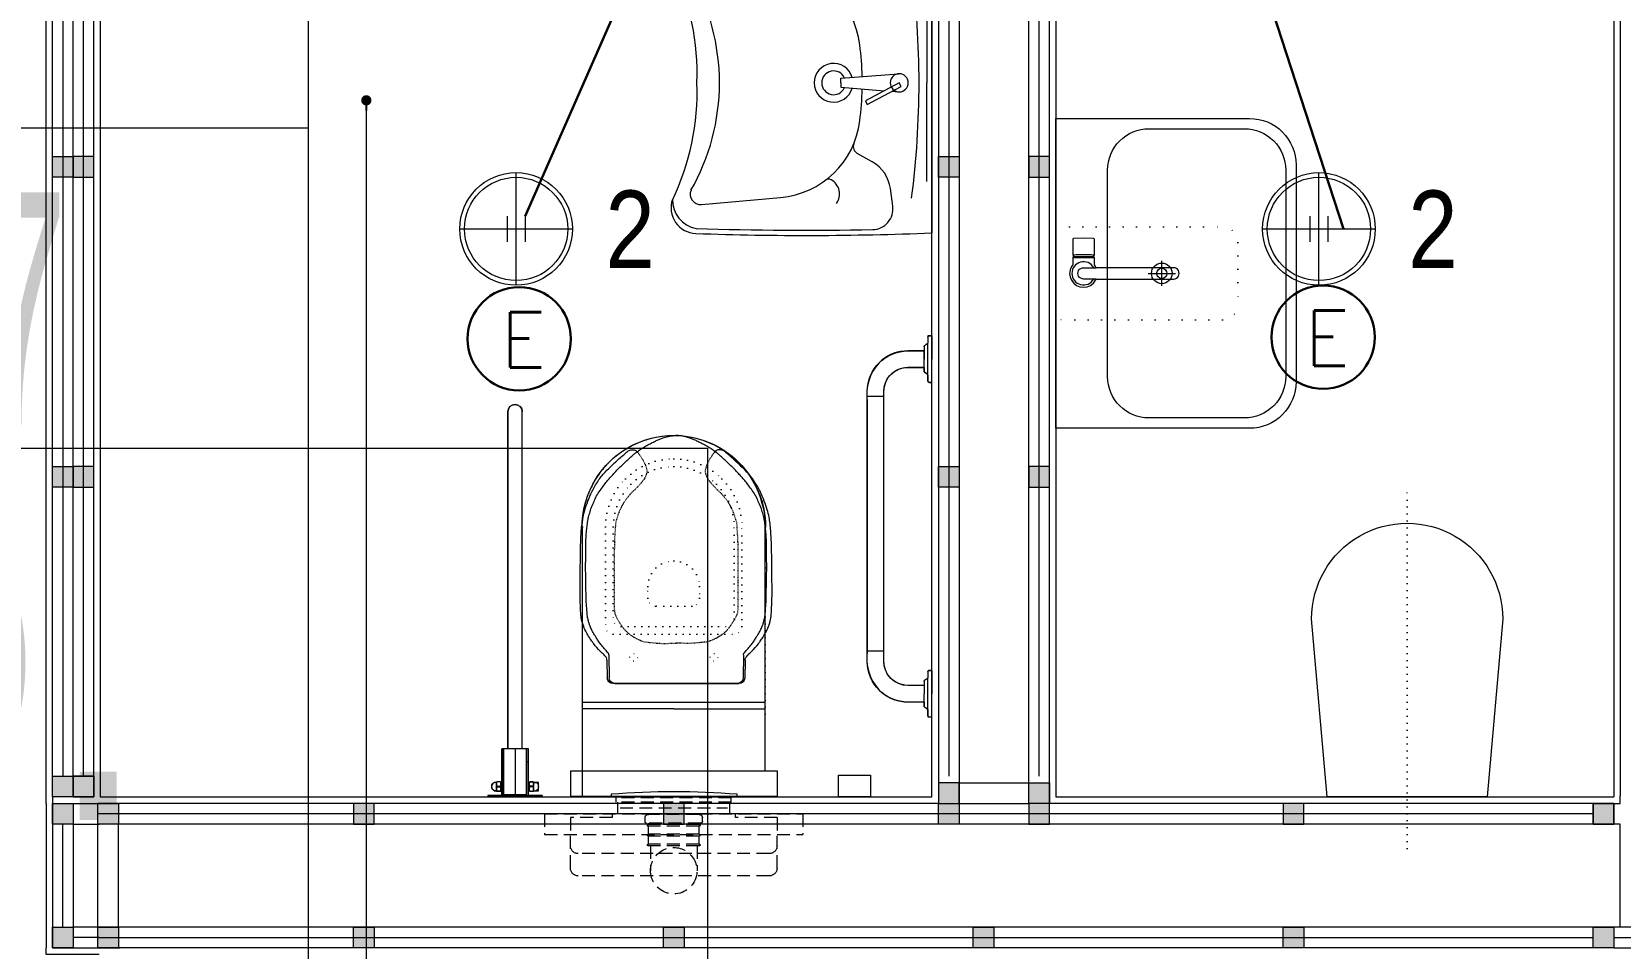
# Model space of a CAD drawing. Extents: x -9058 to 11890, y 0 to 7444.
# Drawn here: x 3402.3 to 3709.8, y 3361.1 to 3538.6 of the extents above; entities that cross this region are included whole.
import ezdxf
from ezdxf.enums import TextEntityAlignment as Align

# ---------------------------------------------------------------- set-up
doc = ezdxf.new("R2010")
doc.units = 0
doc.header["$LTSCALE"] = 10
doc.header["$MEASUREMENT"] = 0
doc.header["$PDMODE"] = 1
doc.linetypes.add('DASHED2', pattern=[0.375, 0.25, -0.125])
doc.linetypes.add('DOT2', pattern=[0.125, 0, -0.125])
doc.layers.get('0').update_dxf_attribs({"color": 9, "lineweight": 9})
for name, color, linetype, lineweight in [('05V', 9, 'Continuous', 9), ('06D', 9, 'Continuous', 9), ('10', 9, 'Continuous', 9), ('11', 9, 'Continuous', 9), ('20', 9, 'DOT2', 9), ('21_mahal200', 9, 'Continuous', 9), ('21_mahal200 @ 20', 9, 'Continuous', 9), ('31', 9, 'Continuous', 9), ('33', 9, 'BATTING', 9), ('40A', 9, 'Continuous', 9), ('E-ACİL AYDINLATMA KİTİ', 7, 'Continuous', 30), ('E-KABLO', 7, 'Continuous', 30)]:
    doc.layers.add(name, color=color, linetype=linetype, lineweight=lineweight)
doc.styles.add('Arial', font='arial.ttf', dxfattribs={"height": 2.5})
doc.styles.add('E-YAZI', font='txttw.shx')
doc.styles.add('MuuM_TEXT-STANDART', font='ARIALN.TTF')
doc.linetypes.add('BATTING', pattern='A,0.0001,-0.1,[134,ltypeshp.shx,S=0.1,R=0,X=-0.1,Y=0],-0.2,[134,ltypeshp.shx,S=0.1,R=180,X=0.1,Y=0],-0.1', length=0.4001)
doc.dimstyles.new('MuuM_Annotative', dxfattribs={"dimscale": 0.1, "dimtxt": 2, "dimasz": 1, "dimexe": 1, "dimexo": 1, "dimgap": 1, "dimtad": 1, "dimdec": 1, "dimrnd": 0.5, "dimdsep": 46, "dimtxsty": 'MuuM_TEXT-STANDART', "dimblk": 'ARCHTICK', "dimcen": 0, "dimdle": 0.15, "dimclrd": 256, "dimclre": 256, "dimclrt": 256, "dimadec": 0, "dimazin": 0, "dimtfac": 5, "dimtdec": 1, "dimtix": 1, "dimtmove": 2, "dimatfit": 3, "dimldrblk": 'DOT', "dimfxl": 3, "dimfxlon": 1, "dimtolj": 1, "dimlwd": -1, "dimlwe": -1, "dimarcsym": 0})

# ---------------------------------------------------------------- blocks, each defined once
blk = doc.blocks.new('p-klozet')
at = {"linetype": 'DOT2'}
blk.add_lwpolyline([(0, 10), (0, -60)], dxfattribs=at)
blk.add_lwpolyline([(-15.5, 0), (15.5, 0), (18.5, -34.47, -1.001588), (-18.5, -34.47)], format="xyb", close=True)
blk = doc.blocks.new('A$C6B6E2180')
for points in [[(-2.42, 0), (2.42, 0)], [(0, 2.66), (0, -2.66)]]:
    blk.add_lwpolyline(points)
for radius in [2, 1]:
    blk.add_circle((0, 0), radius)
blk = doc.blocks.new('p-batarya uno')
at = {"linetype": 'Continuous', "elevation": 5.3}
blk.add_lwpolyline([(1959.69, 13727.45), (1962.73, 13727.45), (1962.83, 13727.49), (1962.88, 13727.6), (1962.95, 13729.55), (1962.88, 13731.5), (1962.83, 13731.6), (1962.73, 13731.65), (1959.69, 13731.65), (1959.65, 13731.57), (1959.65, 13731.52), (1959.41, 13731.55), (1959.35, 13731.55), (1959.25, 13731.65), (1957.79, 13731.65), (1957.49, 13731.89), (1956.84, 13732.15), (1956.4, 13732.22), (1956.15, 13732.25), (1955.46, 13732.15), (1954.81, 13731.89), (1954.25, 13731.45), (1953.81, 13730.89), (1953.55, 13730.24), (1953.45, 13729.55), (1953.55, 13728.86), (1953.81, 13728.21), (1954.25, 13727.65), (1954.81, 13727.21), (1955.05, 13727.11), (1955.05, 13712.11), (1955.09, 13711.84), (1955.2, 13711.58), (1955.37, 13711.36), (1955.6, 13711.19), (1955.87, 13711.09), (1956.15, 13711.05), (1956.43, 13711.09), (1956.7, 13711.19), (1956.93, 13711.36), (1957.1, 13711.58), (1957.21, 13711.84), (1957.25, 13712.11), (1957.25, 13712.3), (1957.25, 13712.43), (1957.25, 13712.66), (1957.25, 13713.02), (1957.25, 13713.51), (1957.25, 13714.13), (1957.25, 13727.11), (1957.49, 13727.21), (1957.79, 13727.45), (1959.25, 13727.45), (1959.35, 13727.55), (1959.41, 13727.55), (1959.65, 13727.57), (1959.65, 13727.52), (1959.69, 13727.45)], close=True, dxfattribs=at)
at = {"linetype": 'Continuous'}
blk.add_lwpolyline([(1955.05, 13727.11), (1955.05, 13729.57), (1955.09, 13729.84), (1955.19, 13730.1), (1955.37, 13730.33), (1955.6, 13730.5), (1955.86, 13730.61), (1956.15, 13730.65), (1956.43, 13730.6), (1956.7, 13730.5), (1956.93, 13730.33), (1957.1, 13730.1), (1957.21, 13729.84), (1957.25, 13729.57), (1957.25, 13729.26), (1957.25, 13728.92), (1957.25, 13727.11)], dxfattribs=at)
for points, elevation in [([(1959.25, 13731.65), (1959.25, 13727.45)], 5.3), ([(1959.35, 13727.55), (1959.35, 13731.55)], 5.31), ([(1959.41, 13731.55), (1959.41, 13727.55)], 5.31), ([(1959.69, 13731.65), (1959.72, 13731.57), (1959.74, 13731.45), (1959.75, 13731.36), (1959.76, 13731.25), (1959.78, 13731.01), (1959.81, 13730.55), (1959.82, 13730.06), (1959.83, 13729.55), (1959.82, 13729.06), (1959.81, 13728.54), (1959.79, 13728.16), (1959.78, 13728.09), (1959.76, 13727.84), (1959.75, 13727.74), (1959.74, 13727.65), (1959.73, 13727.58), (1959.72, 13727.52), (1959.69, 13727.45)], 5.3)]:
    blk.add_lwpolyline(points, dxfattribs=dict(at, elevation=elevation))
blk.add_arc((1956.15, 13729.55), 2.25, 299.2676, 240.7324, dxfattribs=at)
blk = doc.blocks.new('shift lavabo plan-60cm')
at = {"ltscale": 2}
for points in [[(0, 0), (60, 0), (60, -37.5, -0.414214), (51, -46.5), (9, -46.5, -0.414214), (0, -37.5)], [(10, -10), (50, -10, -0.414214), (58, -18), (58, -36.5, -0.414214), (50, -44.5), (10, -44.5, -0.414214), (2, -36.5), (2, -18, -0.414214)]]:
    blk.add_lwpolyline(points, format="xyb", close=True, dxfattribs=at)
at = {"layer": '20', "linetype": 'DOT2', "ltscale": 2}
blk.add_lwpolyline([(21, 0), (39, 0), (39, -32.23, -0.414214), (36, -35.23), (24, -35.23, -0.414214), (21, -32.23)], format="xyb", close=True, dxfattribs=at)
blk.add_blockref('p-batarya uno', (-1926.15, -13734.9))
at = {"ltscale": 2}
blk.add_blockref('A$C6B6E2180', (30, -20.5), dxfattribs=at)
blk = doc.blocks.new('h t batı pln')
for p, q in [((-52.5, 0), (52.5, 0)), ((-52.5, -3), (-52.5, 0)), ((52.5, -3), (52.5, 0)), ((-52.5, -3), (52.5, -3)), ((-35.8, -11.9), (-39.8, -11.9)), ((-35.8, -11.9), (-39.8, -11.9)), ((-35.8, -28.1), (-39.8, -28.1)), ((-35.8, -28.1), (-39.8, -28.1)), ((-35.8, -11.6), (-35.8, -19.5)), ((-35.8, -19.5), (-35.8, -11.9)), ((-35.8, -19.5), (-35.8, -28.1)), ((-35.8, -28.4), (-35.8, -20.5)), ((-28.2, -11.1), (-35.2, -11.1)), ((-28.2, -28.9), (-35.2, -28.9)), ((-34.5, -19.5), (-29, -19.5)), ((-34.5, -20.5), (-29, -20.5)), ((-27.8, -11.6), (-27.8, -28.4)), ((-27.8, -12.2), (-25.8, -12.2)), ((-27.8, -27.8), (-25.8, -27.8)), ((-25.8, -3), (-25.8, -93)), ((-25.8, -27.8), (-25.8, -12.2)), ((-22.8, -3), (-22.8, -93)), ((-21.7, -4), (-21.7, -93)), ((21.8, -4), (-21.7, -4)), ((0, -93), (0, -4)), ((21.8, -4), (21.8, -93)), ((22.8, -3), (22.8, -93)), ((25.8, -3), (25.8, -93)), ((27.8, -12.2), (25.8, -12.2)), ((27.8, -27.8), (25.8, -27.8)), ((27.8, -11.6), (27.8, -28.4)), ((28.3, -11.1), (35.3, -11.1)), ((28.3, -28.9), (35.3, -28.9)), ((34.5, -19.5), (29, -19.5)), ((34.5, -20.5), (29, -20.5)), ((35.8, -11.6), (35.8, -19.5)), ((35.8, -19.5), (35.8, -11.9)), ((35.8, -11.9), (39.8, -11.9)), ((35.8, -11.9), (39.8, -11.9)), ((35.8, -19.5), (35.8, -28.1)), ((35.8, -28.4), (35.8, -20.5)), ((35.8, -28.1), (39.8, -28.1)), ((35.8, -28.1), (39.8, -28.1)), ((-25.8, -67.5), (-22.8, -67.5)), ((25.8, -67.5), (22.8, -67.5)), ((25.8, -93), (-25.8, -93)), ((-14, -93), (-14, -746)), ((14, -93), (14, -746))]:
    blk.add_line(p, q)
blk.add_lwpolyline([(35.8, -11.6), (45.4, -11.7), (45.4, -27.6), (35.8, -28.4, -0.414214), (35.3, -28.9), (28.3, -28.9, -0.414214), (27.8, -28.4), (27.8, -27.8), (25.8, -27.8), (25.8, -93), (14, -93), (14, -746, -1), (-14, -746), (-14, -93), (-25.8, -93), (-25.8, -27.8), (-27.8, -27.8), (-27.8, -28.4, -0.414214), (-28.2, -28.9), (-35.2, -28.9, -0.414214), (-35.8, -28.4), (-35.8, -28.1), (-39.8, -28.1, -0.692691), (-39.8, -11.9), (-35.8, -11.9), (-35.8, -11.6, -0.414214), (-35.2, -11.1), (-28.2, -11.1, -0.414214), (-27.8, -11.6), (-27.8, -12.2), (-25.8, -12.2), (-25.8, -3), (-52.5, -3), (-52.5, 0), (52.5, 0), (52.5, -3), (25.8, -3), (25.8, -12.2), (27.8, -12.2), (27.8, -11.6, -0.414214), (28.3, -11.1, 0), (35.3, -11.1, -0.414214)], format="xyb", close=True)
for centre, radius, start, end in [((-38.2, -18.9), 7.15, 102.2903, 181.3942), ((-65.4, -19.5), 20, 358.6058, 1.3942), ((-65.4, -20.5), 20, 358.6058, 1.3942), ((-38.2, -21.1), 7.15, 178.6058, 257.7097), ((-35.2, -11.6), 0.5, 90, 180), ((-35.2, -28.4), 0.5, 180, 270), ((-26.6, -15.3), 8.98, 152.1164, 207.8836), ((-26.6, -24.7), 8.98, 152.1164, 207.8836), ((-36.9, -15.3), 8.98, 332.1164, 27.8836), ((-36.9, -24.7), 8.98, 332.1164, 27.8836), ((-28.2, -11.6), 0.5, 0, 90), ((-28.2, -28.4), 0.5, 270, 0), ((28.3, -11.6), 0.5, 90, 180), ((28.3, -28.4), 0.5, 180, 270), ((36.9, -15.3), 8.98, 152.1164, 207.8836), ((36.9, -24.7), 8.98, 152.1164, 207.8836), ((26.6, -15.3), 8.98, 332.1164, 27.8836), ((26.6, -24.7), 8.98, 332.1164, 27.8836), ((35.3, -11.6), 0.5, 0, 90), ((35.3, -28.4), 0.5, 270, 0), ((38.2, -18.9), 7.15, 358.6058, 77.7097), ((38.2, -21.1), 7.15, 282.2903, 1.3942), ((65.4, -19.5), 20, 178.6058, 181.3942), ((65.4, -20.5), 20, 178.6058, 181.3942), ((0, -746), 14, 180, 0)]:
    blk.add_arc(centre, radius, start, end)
blk = doc.blocks.new('45 lik t b')
for p, q in [((-45.3, 0), (-0.3, 0)), ((-45.3, 0), (-45.3, -5.5)), ((44.7, 0), (-0.3, 0)), ((44.7, -5.5), (44.7, 0)), ((602.9, 0), (647.9, 0)), ((602.9, 0), (602.9, -5.5)), ((692.9, 0), (647.9, 0)), ((692.9, -5.5), (692.9, 0)), ((-42.8, -8), (-31.3, -8)), ((-31.3, -8), (30.7, -8)), ((-29.7, -8.8), (-25.9, -14.2)), ((-24.3, -15), (-0.3, -15)), ((-16.3, -15), (-16.3, -46.5)), ((23.7, -15), (-0.3, -15)), ((15.7, -15), (15.7, -46.5)), ((29.1, -8.8), (25.3, -14.2)), ((42.2, -8), (30.7, -8)), ((605.4, -8), (616.9, -8)), ((616.9, -8), (679, -8)), ((618.5, -8.8), (622.3, -14.2)), ((624, -15), (647.9, -15)), ((630.4, -15), (665.4, -15)), ((631.9, -15), (631.9, -46.5)), ((671.9, -15), (647.9, -15)), ((663.9, -15), (663.9, -46.5)), ((677.3, -8.8), (673.5, -14.2)), ((690.4, -8), (679, -8)), ((62.2, -93), (82.2, -93)), ((82.2, -93), (575.8, -93)), ((82.2, -93), (82.2, -125)), ((575.8, -93), (585.4, -93)), ((575.8, -93), (575.8, -125)), ((62.2, -125), (82.2, -125)), ((82.2, -125), (575.8, -125)), ((575.8, -125), (585.4, -125))]:
    blk.add_line(p, q)
blk.add_lwpolyline([(585.4, -93), (585.4, -93, 0.377689), (631.6, -52.4), (631.9, -15), (624, -15, -0.242213), (622.3, -14.2), (618.5, -8.8, 0.242213), (616.9, -8), (605.4, -8, -0.414214), (602.9, -5.5), (602.9, 0), (692.9, 0), (692.9, -8), (679, -8, 0.051114), (673.5, -14.2, -0.242213), (671.9, -15), (663.6, -15), (663.6, -53.9, -0.189242), (640.9, -102, -0.234834), (565.4, -125), (565.4, -125), (82.5, -125, -0.234834), (7, -102, -0.189242), (-15.6, -53.9), (-15.6, -15), (-24, -15, -0.242213), (-25.6, -14.2, 0.051114), (-31, -8), (-45, -8), (-45, 0), (45, 0), (45, -5.5, -0.414214), (42.5, -8), (31, -8, 0.242213), (29.4, -8.8), (25.6, -14.2, -0.242213), (24, -15), (16, -15), (16.4, -52.4, 0.377689), (62.5, -93)], format="xyb", close=True)
for centre, radius, start, end in [((-42.8, -5.5), 2.5, 180, 270), ((-31.3, -10), 2, 35.5377, 90), ((-24.3, -13), 2, 215.5377, 270), ((23.7, -13), 2, 270, 324.4623), ((30.7, -10), 2, 90, 144.4623), ((42.2, -5.5), 2.5, 270, 0), ((605.4, -5.5), 2.5, 180, 270), ((616.9, -10), 2, 35.5377, 90), ((624, -13), 2, 215.5377, 270), ((671.9, -13), 2, 270, 324.4623), ((679, -10), 2, 90, 144.4623), ((690.4, -5.5), 2.5, 270, 0), ((62.2, -46.5), 78.5, 180, 270), ((62.2, -46.5), 46.5, 180, 270), ((585.4, -46.5), 78.5, 270, 0), ((585.4, -46.5), 46.5, 270, 0)]:
    blk.add_arc(centre, radius, start, end)
blk = doc.blocks.new('rez pln')
at = {"linetype": 'DASHED2'}
for p, q in [((-20, -5), (-20, -11.5)), ((18.5, -3.5), (-18.5, -3.5)), ((-4.52, -9.3), (-4.52, -4.5)), ((4.52, -9.3), (4.52, -4.5)), ((20, -5), (20, -11.5)), ((18.5, -7.8), (-18.5, -7.8)), ((-25, -15.5), (-25, -11.5)), ((-25, -11.5), (25, -11.5)), ((-20, -14.8), (-20, -11.5)), ((4.92, -9.3), (-4.92, -9.3)), ((-4.91, -9.65), (-4.91, -11.2)), ((4.91, -9.65), (-4.91, -9.65)), ((4.91, -11.2), (-4.91, -11.2)), ((-4.91, -11.55), (-4.91, -13.1)), ((4.91, -11.55), (-4.91, -11.55)), ((4.91, -9.65), (4.91, -11.2)), ((4.91, -11.55), (4.91, -13.1)), ((20, -14.8), (20, -11.5)), ((25, -15.5), (25, -11.5)), ((-11.85, -14.8), (-20, -14.8)), ((-11.85, -14.8), (-11.85, -15.5)), ((-5.55, -14), (-5.55, -14.77)), ((5.25, -13.7), (-5.25, -13.7)), ((4.91, -13.1), (-4.91, -13.1)), ((-4.91, -13.45), (-4.91, -13.7)), ((4.91, -13.45), (-4.91, -13.45)), ((4.91, -13.45), (4.91, -13.7)), ((5.55, -14), (5.55, -14.77)), ((20, -14.8), (11.94, -14.8)), ((11.94, -14.8), (11.94, -15.5)), ((-25, -15.5), (25, -15.5)), ((11.15, -17.79), (-11.15, -17.79)), ((-11.15, -17.79), (-11.15, -18.59)), ((-10.8, -15.5), (-10.8, -17.79)), ((-10.4, -16.7), (10.4, -16.7)), ((4.9, -15.4), (-4.92, -15.4)), ((10.8, -17.79), (10.8, -15.5)), ((11.15, -17.79), (11.15, -18.59)), ((11.15, -18.59), (-11.15, -18.59))]:
    blk.add_line(p, q, dxfattribs=at)
for centre, radius, start, end in [((0, -4.5), 4.5, 7.6623, 172.3377), ((-18.5, -5), 1.5, 90, 180), ((0, -4.5), 4.5, 172.3377, 7.6623), ((18.5, -5), 1.5, 0, 90), ((-18.5, -9.3), 1.5, 90, 180), ((18.5, -9.3), 1.5, 0, 90), ((-4.92, -9.48), 0.175, 90, 274.9169), ((-4.92, -11.38), 0.175, 85.0831, 274.9169), ((4.92, -9.48), 0.175, 265.0831, 90), ((4.92, -11.38), 0.175, 265.0831, 94.9169), ((-5.25, -14), 0.3, 90, 180), ((-4.91, -14.76), 0.642, 181.3065, 271.1146), ((-4.92, -13.27), 0.175, 85.0831, 274.9169), ((4.91, -14.76), 0.642, 268.8854, 358.6935), ((4.92, -13.27), 0.175, 265.0831, 94.9169), ((5.25, -14), 0.3, 360, 90)]:
    blk.add_arc(centre, radius, start, end, dxfattribs=at)
blk = doc.blocks.new('tvl.kapağı')
for p, q in [((44.9, 133.7), (10.8, 133.1)), ((55.3, 130.5), (10.9, 130.2)), ((0, 0), (0, 122.1)), ((0, 119.2), (0, 0.5)), ((0, 0), (0, -122.1)), ((0, -118.7), (0, 0)), ((77.7, 1.4), (77.7, 0)), ((77.7, -1.4), (77.7, 0)), ((44.9, -133.7), (10.8, -133.1)), ((55.3, -130), (10.9, -129.7))]:
    blk.add_line(p, q)
for centre, start, end in [((10.9, 122.1), 91, 180.0064), ((11, 119.2), 90.2692, 180), ((11, -118.7), 180, 269.7308), ((10.9, -122.1), 179.9936, 269)]:
    blk.add_arc(centre, 11, start, end)
for points in [[(44.9, 133.7), (47.8, 133.9), (51.8, 136.2), (55.3, 139.4), (62.5, 146.7), (76.7, 159.3), (81.9, 162.9), (89.1, 167.8), (98.6, 173.5), (110.2, 178.8), (117.1, 181.3), (130, 183.9), (139.8, 184.7), (155.9, 185.4), (174.1, 185.9), (203.6, 185.6), (228.2, 185.3), (254.2, 185.1), (272.9, 184.5), (295.4, 183.4), (309.7, 181.9), (322, 180.1), (336.2, 176.4), (352.9, 170.9), (372.1, 162.6), (381.7, 157.4), (392.6, 150.6), (400.6, 144.7), (409.4, 137.1), (423.1, 123.3), (439.5, 105.3), (446.5, 97.3), (451.3, 90.8), (452.5, 86.7), (452.1, 81.4), (450.8, 78), (447.4, 74.3)], [(44.9, -133.7), (47.8, -133.9), (51.8, -136.2), (55.3, -139.4), (62.5, -146.7), (76.7, -159.3), (81.9, -162.9), (89.1, -167.8), (98.6, -173.5), (110.2, -178.8), (117.1, -181.3), (130, -183.9), (139.8, -184.7), (155.9, -185.4), (174.1, -185.9), (203.6, -185.6), (228.2, -185.3), (254.2, -185.1), (272.9, -184.5), (295.4, -183.4), (309.7, -181.9), (322, -180.1), (336.2, -176.4), (352.9, -170.9), (372.1, -162.6), (381.7, -157.4), (392.6, -150.6), (400.6, -144.7), (409.4, -137.1), (423.1, -123.3), (439.5, -105.3), (446.5, -97.3), (451.3, -90.8), (452.5, -86.7), (452.1, -81.4), (450.8, -78), (447.4, -74.3)]]:
    blk.add_spline(points, degree=3)
for points in [[(55.3, 130.5), (55.9, 130.5), (57.5, 130.7), (61.4, 134.5), (67.7, 139), (75, 145.7), (82, 150.8), (88.3, 154.8), (95.1, 159.2), (102.4, 163.3), (109.8, 166.4), (115.6, 169), (121.5, 170.1), (128.8, 172.1), (139.9, 173), (153.3, 174.1), (172.3, 174.9), (196.1, 174.6), (223.5, 175.9), (247.8, 175), (271.4, 175.4), (290.3, 174.4), (306.7, 172.3), (317.1, 171.2), (327.5, 168.3), (336.5, 165.9), (345.8, 162.2), (355.1, 158), (366.2, 153.1), (375.7, 145.8), (385, 139.6), (392.8, 133.1), (399.9, 127), (407, 120.2), (414.6, 113.7), (421.1, 106.7), (427.3, 100.5), (433.5, 93.7), (439.4, 86.9), (445.5, 80.4), (450.2, 73.4), (455.7, 65.6), (460.8, 57.3), (465.2, 48.6), (469.2, 40.8), (472.6, 33.7), (475.3, 26.6), (477.7, 19.3), (479.1, 12.7), (479.8, 7), (480.1, 3.1), (480.2, 0.7), (480.2, -0.2)], [(55.3, -130), (55.9, -130.1), (57.5, -130.2), (61.4, -134), (67.7, -138.6), (75, -145.3), (82, -150.3), (88.3, -154.3), (95.1, -158.7), (102.4, -162.8), (109.8, -165.9), (115.6, -168.5), (121.5, -169.6), (128.8, -171.6), (139.9, -172.5), (153.3, -173.6), (172.3, -174.5), (196.1, -174.2), (223.5, -175.5), (247.8, -174.5), (271.4, -174.9), (290.3, -173.9), (306.7, -171.9), (317.1, -170.7), (327.5, -167.8), (336.5, -165.4), (345.8, -161.7), (355.1, -157.5), (366.2, -152.7), (375.7, -145.3), (385, -139.1), (392.8, -132.6), (399.9, -126.5), (407, -119.7), (414.6, -113.2), (421.1, -106.3), (427.3, -100), (433.5, -93.2), (439.4, -86.4), (445.5, -79.9), (450.2, -72.9), (455.7, -65.2), (460.8, -56.8), (465.2, -48.2), (469.2, -40.3), (472.6, -33.3), (475.3, -26.2), (477.7, -18.9), (479.1, -12.2), (479.8, -6.6), (480.1, -2.7), (480.2, -0.2), (480.2, 0.6)]]:
    blk.add_open_spline(points, degree=3, knots=[0, 0, 0, 0, 0.670053, 1.731386, 5.799522, 9.4146, 12.618633, 15.348174, 17.666544, 21.562464, 24.540222, 26.579954, 28.525509, 31.145812, 35.007932, 40.772607, 45.987085, 56.043441, 67.145439, 76.206526, 82.931515, 93.305764, 97.079543, 101.208357, 104.812247, 109.050946, 111.493995, 115.829946, 120.356803, 124.839651, 129.022943, 132.700024, 136.11481, 139.368033, 143.540906, 147.154174, 149.916644, 153.284947, 157.303026, 159.826393, 163.181112, 166.59516, 170.347088, 173.979284, 177.294221, 180.093785, 182.621202, 185.704146, 188.557041, 190.160144, 191.966636, 192.881659, 192.881659, 192.881659, 192.881659])
at = {"linetype": 'DOT2'}
for points in [[(447.4, 74.3), (446.1, 73.2), (443.4, 71.1), (439.3, 68), (434.7, 65.4), (430.3, 62.7), (425.9, 60.6), (421.5, 58.9), (417.2, 57.4), (412.9, 56.4), (408.8, 56.5), (404.7, 57.8), (400.3, 59.2), (395.3, 61.8), (390.9, 65.3), (384.2, 71.1), (376.8, 77.7), (369.7, 86), (362.8, 92), (355.1, 97.7), (347.8, 102.6), (340.8, 106.5), (335.3, 108.9), (329.1, 111.5), (323.4, 113.4), (317.3, 115.1), (310.4, 117.4), (302.3, 117.5), (291, 118.5), (278.2, 119.3), (248.6, 119.6), (205.2, 119.8), (164, 120), (139.8, 119.4), (133.4, 117.8), (127.6, 115.3), (120.9, 111.7), (113.6, 106.7), (106.7, 102), (101.6, 97.3), (97.5, 92.9), (94, 88.7), (91.5, 84.3), (88.2, 79.5), (85.5, 73.6), (82.5, 67.1), (80.5, 61.2), (79.9, 55.6), (79.1, 50.1), (78.7, 42.2), (77.2, 30), (77.7, 15.7), (77.7, 5.5), (77.7, 1.4)], [(447.4, -74.3), (446.1, -73.2), (443.4, -71.1), (439.3, -68), (434.7, -65.4), (430.3, -62.7), (425.9, -60.6), (421.5, -58.9), (417.2, -57.4), (412.9, -56.4), (408.8, -56.5), (404.7, -57.8), (400.3, -59.2), (395.3, -61.8), (390.9, -65.3), (384.2, -71.1), (376.8, -77.7), (369.7, -86), (362.8, -92), (355.1, -97.7), (347.8, -102.6), (340.8, -106.5), (335.3, -108.9), (329.1, -111.5), (323.4, -113.4), (317.3, -115.1), (310.4, -117.4), (302.3, -117.5), (291, -118.5), (278.2, -119.3), (248.6, -119.6), (205.2, -119.8), (164, -120), (139.8, -119.4), (133.4, -117.8), (127.6, -115.3), (120.9, -111.7), (113.6, -106.7), (106.7, -102), (101.6, -97.3), (97.5, -92.9), (94, -88.7), (91.5, -84.3), (88.2, -79.5), (85.5, -73.6), (82.5, -67.1), (80.5, -61.2), (79.9, -55.6), (79.1, -50.1), (78.7, -42.2), (77.2, -30), (77.7, -15.7), (77.7, -5.5), (77.7, -1.4)]]:
    blk.add_open_spline(points, degree=3, knots=[0, 0, 0, 0, 0.0099303, 0.0202215, 0.0306674, 0.0413663, 0.0507713, 0.059941, 0.0696673, 0.0778303, 0.0859125, 0.0939614, 0.1030097, 0.113776, 0.1267303, 0.1367355, 0.1662266, 0.186192, 0.2013391, 0.2208384, 0.2433028, 0.253562, 0.2685862, 0.2786958, 0.2934882, 0.3047056, 0.3163007, 0.336514, 0.352379, 0.3840151, 0.413194, 0.528474, 0.642339, 0.6592048, 0.6720997, 0.6814004, 0.696872, 0.7173061, 0.7338401, 0.7467809, 0.7583704, 0.7698561, 0.7790405, 0.7883449, 0.8046691, 0.8176949, 0.8305398, 0.8417373, 0.8509784, 0.8644654, 0.8885075, 0.9243506, 0.9492096, 0.9492096, 0.9492096, 0.9492096], dxfattribs=at)
blk = doc.blocks.new('*U19')
at = {"color": 0, "ltscale": 2}
blk.add_lwpolyline([(-40, 0), (0, 0), (0, 5), (-40, 5), (-40, 0)], dxfattribs=at)
blk = doc.blocks.new('eng. stndrt wc')
for p, q in [((-68.13, -52.24), (-68.09, -5.05)), ((-32.69, -5.05), (-32.69, -52.3)), ((-50.39, -17.04), (-68.09, -17.04)), ((-68.09, -18.34), (-32.69, -18.34)), ((-50.39, -17.04), (-32.69, -17.04))]:
    blk.add_line(p, q)
blk.add_lwpolyline([(-38.13, 0), (-38.13, -0.5, -0.041078), (-62.53, -0.5), (-62.53, 0), (-38.13, 0)], format="xyb")
blk.add_lwpolyline([(-18.49, -4.18), (-12.29, -4.18), (-12.29, 0), (-18.49, 0)], close=True)
at = {"layer": '05V', "color": 0}
for p, q in [((-68.09, -52.3), (-68.09, 0)), ((-50.39, 0), (-68.09, 0)), ((-50.39, 0), (-32.69, 0))]:
    blk.add_line(p, q, dxfattribs=at)
at = {"layer": '05V', "color": 0, "linetype": 'DOT2'}
for p, q in [((-32.68, -16), (-32.68, -52.3)), ((-63.59, -52.3), (-63.59, -33)), ((-62.09, -31.5), (-38.69, -31.5)), ((-60.59, -33), (-40.19, -33)), ((-37.19, -33), (-37.19, -52.3)), ((-62.09, -52.3), (-62.09, -34.5)), ((-38.69, -34.5), (-38.69, -52.3)), ((-55.4, -38.46), (-55.4, -40.72)), ((-46.9, -36.96), (-53.9, -36.96)), ((-45.4, -40.72), (-45.4, -38.46))]:
    blk.add_line(p, q, dxfattribs=at)
for centre, radius, start, end in [((-58.12, -27.01), 0.75, 90, 180), ((-58.12, -27.01), 0.75, 180, 270), ((-58.12, -27.01), 0.75, 0, 90), ((-58.12, -27.01), 0.75, 270, 0), ((-42.61, -27.01), 0.75, 90, 180), ((-42.61, -27.01), 0.75, 180, 270), ((-42.61, -27.01), 0.75, 0, 90), ((-42.61, -27.01), 0.75, 270, 0), ((-62.09, -33), 1.5, 90, 180), ((-60.59, -34.5), 1.5, 90, 180), ((-40.19, -34.5), 1.5, 0, 90), ((-38.69, -33), 1.5, 0, 90), ((-53.9, -38.46), 1.5, 90, 180), ((-46.9, -38.46), 1.5, 0, 90), ((-50.4, -40.72), 5, 180, 270), ((-50.4, -40.72), 5, 270, 0), ((-50.38, -52.3), 17.7, 180, 224.9993), ((-50.39, -52.3), 13.2, 180, 224.9992), ((-50.39, -52.3), 11.7, 180, 224.9992), ((-50.39, -52.3), 11.7, 315.0002, 0.0006), ((-50.39, -52.3), 13.2, 315.0002, 0.0006), ((-50.39, -52.3), 11.7, 224.9997, 270.0001), ((-50.39, -52.3), 11.7, 270, 315.0002), ((-50.39, -52.3), 13.2, 224.9997, 270), ((-50.39, -52.3), 13.2, 270, 315.0002)]:
    blk.add_arc(centre, radius, start, end, dxfattribs=at)
at = {"layer": '05V', "color": 0}
for centre, radius, start, end in [((-50.38, -52.25), 17.75, 179.9639, 270), ((-50.35, -52.25), 17.75, 270, 0.0361), ((-50.39, -52.3), 17.7, 179.9995, 0.0005)]:
    blk.add_arc(centre, radius, start, end, dxfattribs=at)
at = {"xscale": 0.1, "yscale": 0.1, "zscale": 0.1}
blk.add_blockref('h t batı pln', (-81.1, 0), dxfattribs=at)
at = {"extrusion": (0, 0, -1), "xscale": -1, "zscale": -1, "rotation": 180}
blk.add_blockref('*U19', (70.34, -0.05), dxfattribs=at)
at = {"xscale": 0.1, "yscale": 0.1, "zscale": 0.1, "rotation": 270}
blk.add_blockref('45 lik t b', (-0.41, -20), dxfattribs=at)
at = {"extrusion": (0, 0, -1), "xscale": -0.1, "yscale": 0.1, "zscale": -0.1, "rotation": 90}
blk.add_blockref('tvl.kapağı', (49.94, -21.98), dxfattribs=at)
at = {"layer": '20', "extrusion": (0, 0, -1), "xscale": -1, "zscale": -1}
blk.add_blockref('rez pln', (50.39, 18.79), dxfattribs=at)
blk = doc.blocks.new('p-eng-wc-lavabo')
for p, q in [((0, 29.06), (0, -29.06)), ((-44.63, 23.57), (-29.33, 22.22)), ((-7.59, 23.9), (-8.04, 20.48)), ((-1, 19.08), (-1, 0)), ((-11.57, 15.29), (-14.46, 13.68)), ((-1, -19.08), (-1, 0)), ((-11.57, -15.29), (-14.46, -13.68)), ((-7.59, -23.9), (-8.04, -20.48)), ((-44.63, -23.57), (-29.33, -22.22))]:
    blk.add_line(p, q)
for points in [[(-17.63, 0), (-17.63, 0), (-17.63, 0.87), (-6.47, 1.74)], [(-17.63, 0), (-17.63, 0), (-17.63, -0.87), (-9.18, -1.53)], [(-6.34, 0), (-12.86, -3.52), (-12.51, -4.18), (-5.96, -0.69), (-6.34, 0)], [(-7.75, -1.64), (-6.47, -1.74)]]:
    blk.add_lwpolyline(points)
for centre, radius, start, end in [((-45.51, 24.19), 5, 92.0269, 198.8178), ((-44.71, 22.74), 5.53, 99.7677, 181.6409), ((-24.5, -569.44), 599, 87.65586, 92.02688), ((-24.5, -569.44), 598, 88.75082, 92.02688), ((-11.55, 24.42), 4, 352.4435, 88.7508), ((-92.69, 1.88), 47.23, 357.7228, 25.9964), ((-44.8, 21.58), 2, 84.9533, 202.873), ((-30.83, 5.29), 17, 7.0647, 84.9533), ((-21.03, 21.53), 3.14, 299.1861, 35.2964), ((-177.5, 0), 175, 0, 7.3317), ((-83.1, 0), 41.97, 0, 29.7109), ((-19.99, 19.66), 1, 232.9974, 299.1861), ((-14.98, 21.4), 7, 299.1356, 352.4435), ((-13.73, 12.37), 1.5, 119.1356, 202.4908), ((-73.5, 0), 60, 1.1366, 7.0647), ((-19.04, 0), 3.75, 16.0765, 180), ((-83.1, 0), 41.97, 330.2891, 0), ((-19.04, 0), 3.75, 180, 343.9235), ((-19.04, 0), 2.3, 23.5953, 180), ((-19.04, 0), 2.3, 180, 336.4047), ((-6.34, 0), 1.75, 0, 180), ((-6.34, 0), 1.75, 180, 0), ((-177.5, 0), 175, 352.6683, 0), ((-93.81, -1.79), 48.34, 334.314, 2.1164), ((-73.5, 0), 60, 352.9353, 358.8634), ((-30.83, -5.29), 17, 275.0467, 352.9353), ((-13.73, -12.37), 1.5, 157.5092, 240.8644), ((-14.98, -21.4), 7, 7.5565, 60.8644), ((-44.8, -21.58), 2, 157.127, 275.0467), ((-19.99, -19.66), 1, 60.8139, 127.0026), ((-21.03, -21.53), 3.14, 324.7036, 60.8139), ((-45.51, -24.19), 5, 161.1822, 267.9731), ((-44.71, -22.74), 5.53, 178.3591, 260.2323), ((-11.55, -24.42), 4, 271.2492, 7.5565), ((-24.5, 569.44), 599, 267.97312, 272.34414), ((-24.5, 569.44), 598, 267.97312, 271.24918)]:
    blk.add_arc(centre, radius, start, end)
blk = doc.blocks.new('_ArchTick')
at = {"color": 0, "linetype": 'ByBlock', "const_width": 0.15}
blk.add_lwpolyline([(-0.5, -0.5), (0.5, 0.5)], dxfattribs=at)
blk = doc.blocks.new('_Dot')
at = {"color": 0, "linetype": 'ByBlock', "lineweight": -2}
blk.add_line((-0.5, 0), (-1, 0), dxfattribs=at)
at = {"color": 0, "linetype": 'ByBlock', "const_width": 0.5}
blk.add_lwpolyline([(-0.25, 0, 1), (0.25, 0, 1)], format="xyb", close=True, dxfattribs=at)
blk = doc.blocks.new('0a_roomno2')
blk.add_lwpolyline([(30, -16), (0, -16), (0, 0), (30, 0)], close=True)
for points in [[(0, 0), (30, 0)], [(0, -5), (30, -5)]]:
    blk.add_lwpolyline(points)
at = {"layer": '40A'}
blk.add_lwpolyline([(0, 0), (30, 0)], dxfattribs=at)
at = {"style": 'Arial'}
blk.add_attdef('ODANO', (0, 1.505), '', height=3, dxfattribs=at)
blk.add_attdef('MEKANADI', text='', height=3, dxfattribs=at).set_placement((0.525, -4.75), align=Align.BOTTOM_LEFT)
at = {"style": 'MuuM_TEXT-STANDART', "width": 0.6}
for tag, p in [('YER01', (15, -7)), ('TAVAN01', (20.625, -7)), ('DUVAR01', (26.25, -7)), ('YER02', (15, -10.375)), ('TAVAN02', (20.625, -10.375)), ('DUVAR02', (26.25, -10.375)), ('YER03', (15, -13.75)), ('TAVAN03', (20.625, -13.75)), ('DUVAR03', (26.25, -13.75))]:
    blk.add_attdef(tag, text='', height=2.25, dxfattribs=at).set_placement(p, align=Align.MIDDLE_CENTER)
at = {"style": 'MuuM_TEXT-STANDART'}
blk.add_attdef('M2', text='', height=2.25, dxfattribs=at).set_placement((1.323, -7.805), align=Align.MIDDLE_LEFT)
at = {"style": 'MuuM_TEXT-STANDART', "width": 0.6}
blk.add_attdef('TEMIZTAVANYUKSEKLIGI', text='', height=2.25, dxfattribs=at).set_placement((2.7, -13.162), align=Align.MIDDLE_LEFT)
blk = doc.blocks.new('*U627')
at = {"layer": '21_mahal200 @ 20'}
ref = blk.add_blockref('0a_roomno2', (2855.81, 3619.96), dxfattribs=dict(at, xscale=20, yscale=20, zscale=20))
ref.add_attrib('DUVAR01', 'D07', dxfattribs={"layer": '0', "height": 45, "style": 'MuuM_TEXT-STANDART', "width": 0.6}).set_placement((3380.81, 3484.96), align=Align.MIDDLE_CENTER)
blk = doc.blocks.new('prf-10x10')
h = blk.add_hatch(color=255)
h.dxf.hatch_style = 1
h.paths.add_polyline_path([(-5, -5), (5, -5), (5, 5), (-5, 5)])
at = {"layer": '10'}
blk.add_lwpolyline([(-5, -5), (5, -5), (5, 5), (-5, 5)], close=True, dxfattribs=at)
blk = doc.blocks.new('*U366')
at = {"layer": '06D'}
for points in [[(0, 4), (28, 4)], [(0, 0), (28, 0)]]:
    blk.add_lwpolyline(points, dxfattribs=at)
at = {"layer": '11'}
blk.add_lwpolyline([(0, 5.25), (28, 5.25)], dxfattribs=at)
at = {"layer": '10', "xscale": 0.4, "yscale": 0.4, "rotation": 270}
for p in [(2, 2), (26, 2)]:
    blk.add_blockref('prf-10x10', p, dxfattribs=at)
blk = doc.blocks.new('*U637')
at = {"layer": '21_mahal200 @ 20'}
ref = blk.add_blockref('0a_roomno2', (2933.13, 3457.91), dxfattribs=dict(at, xscale=20, yscale=20, zscale=20))
ref.add_attrib('MEKANADI', 'M03 Y.MERD.', dxfattribs={"layer": '0', "height": 60, "style": 'Arial', "width": 0.9}).set_placement((2943.63, 3367.91), align=Align.BOTTOM_LEFT)
blk = doc.blocks.new('0_downlight')
for p, q in [((0, -10.9), (0, 10.9)), ((-10.9, 0), (10.9, 0)), ((-1.75, 2.5), (-1.75, -2.5)), ((-1.75, 0), (1.75, 0)), ((1.75, 2.5), (1.75, -2.5))]:
    blk.add_line(p, q)
for radius in [10.9, 10]:
    blk.add_circle((0, 0), radius)
blk = doc.blocks.new('100_ACİL AYDINLATMA KİTİ')
at = {"layer": 'E-ACİL AYDINLATMA KİTİ', "color": 3}
blk.add_circle((0, 0), 1.251, dxfattribs=at)
at = {"layer": 'E-ACİL AYDINLATMA KİTİ', "color": 3, "style": 'E-YAZI'}
blk.add_text('E', height=1.34, dxfattribs=at).set_placement((-0.448, -0.694))

msp = doc.modelspace()

# ---------------------------------------------------------------- hatches: boundary and pattern name
h = msp.add_hatch(color=255)
h.dxf.hatch_style = 1
h.paths.add_polyline_path([(3406.31, 3514.37), (3406.31, 3510.37), (3410.31, 3510.37), (3410.31, 3514.37)])
h = msp.add_hatch(color=255)
h.dxf.hatch_style = 1
h.paths.add_polyline_path([(3410.31, 3514.37), (3410.31, 3510.37), (3414.31, 3510.37), (3414.31, 3514.37)])
h = msp.add_hatch(color=255)
h.dxf.hatch_style = 1
h.paths.add_polyline_path([(3577.81, 3514.37), (3577.81, 3510.37), (3581.81, 3510.37), (3581.81, 3514.37)])
h = msp.add_hatch(color=255)
h.dxf.hatch_style = 1
h.paths.add_polyline_path([(3595.31, 3514.37), (3595.31, 3510.37), (3599.31, 3510.37), (3599.31, 3514.37)])
h = msp.add_hatch(color=255)
h.dxf.hatch_style = 1
h.paths.add_polyline_path([(3406.31, 3454.37), (3406.31, 3450.37), (3410.31, 3450.37), (3410.31, 3454.37)])
h = msp.add_hatch(color=255)
h.dxf.hatch_style = 1
h.paths.add_polyline_path([(3410.31, 3454.37), (3410.31, 3450.37), (3414.31, 3450.37), (3414.31, 3454.37)])
h = msp.add_hatch(color=255)
h.dxf.hatch_style = 1
h.paths.add_polyline_path([(3577.81, 3454.37), (3577.81, 3450.37), (3581.81, 3450.37), (3581.81, 3454.37)])
h = msp.add_hatch(color=255)
h.dxf.hatch_style = 1
h.paths.add_polyline_path([(3595.31, 3454.37), (3595.31, 3450.37), (3599.31, 3450.37), (3599.31, 3454.37)])
h = msp.add_hatch(color=255)
h.dxf.hatch_style = 1
h.paths.add_polyline_path([(3406.31, 3394.37), (3406.31, 3390.37), (3410.31, 3390.37), (3410.31, 3394.37)])
h = msp.add_hatch(color=255)
h.dxf.hatch_style = 1
h.paths.add_polyline_path([(3410.31, 3394.37), (3410.31, 3390.37), (3414.31, 3390.37), (3414.31, 3394.37)])
h = msp.add_hatch(color=255)
h.dxf.hatch_style = 1
h.paths.add_polyline_path([(3464.56, 3385.12), (3468.56, 3385.12), (3468.56, 3389.12), (3464.56, 3389.12)])
h = msp.add_hatch(color=255)
h.dxf.hatch_style = 1
h.paths.add_polyline_path([(3524.56, 3385.12), (3528.56, 3385.12), (3528.56, 3389.12), (3524.56, 3389.12)])
h = msp.add_hatch(color=255)
h.dxf.hatch_style = 1
h.paths.add_polyline_path([(3595.31, 3389.12), (3595.31, 3385.12), (3599.31, 3385.12), (3599.31, 3389.12)])
h = msp.add_hatch(color=255)
h.dxf.hatch_style = 1
h.paths.add_polyline_path([(3644.56, 3385.12), (3648.56, 3385.12), (3648.56, 3389.12), (3644.56, 3389.12)])
h = msp.add_hatch(color=255)
h.dxf.hatch_style = 1
h.paths.add_polyline_path([(3704.56, 3385.12), (3708.56, 3385.12), (3708.56, 3389.12), (3704.56, 3389.12)])
h = msp.add_hatch(color=255)
h.dxf.hatch_style = 1
h.paths.add_polyline_path([(3464.56, 3361.12), (3468.56, 3361.12), (3468.56, 3365.12), (3464.56, 3365.12)])
h = msp.add_hatch(color=255)
h.dxf.hatch_style = 1
h.paths.add_polyline_path([(3524.56, 3361.12), (3528.56, 3361.12), (3528.56, 3365.12), (3524.56, 3365.12)])
h = msp.add_hatch(color=255)
h.dxf.hatch_style = 1
h.paths.add_polyline_path([(3584.56, 3361.12), (3588.56, 3361.12), (3588.56, 3365.12), (3584.56, 3365.12)])
h = msp.add_hatch(color=255)
h.dxf.hatch_style = 1
h.paths.add_polyline_path([(3644.56, 3361.12), (3648.56, 3361.12), (3648.56, 3365.12), (3644.56, 3365.12)])
h = msp.add_hatch(color=255)
h.dxf.hatch_style = 1
h.paths.add_polyline_path([(3704.56, 3361.12), (3708.56, 3361.12), (3708.56, 3365.12), (3704.56, 3365.12)])

# ---------------------------------------------------------------- linework, layer by layer
at = {"layer": '06D'}
for points in [[(3410.31, 3390.37), (3410.31, 3620.37)], [(3410.31, 3390.37), (3410.31, 3620.37)], [(3581.81, 3611.62), (3581.81, 3389.12), (3595.31, 3389.12), (3595.31, 3611.62)], [(3581.81, 3393.12), (3595.31, 3393.12)], [(3583.81, 3393.12), (3588.31, 3393.12)], [(3410.31, 3389.12), (3415.31, 3389.12)], [(3410.31, 3385.12), (3415.31, 3385.12)], [(3709.81, 3365.12), (3709.81, 3385.12), (3415.06, 3385.12)], [(3415.06, 3365.12), (3415.06, 3385.12)], [(3419.06, 3365.12), (3419.06, 3385.12)], [(3415.31, 3365.12), (3410.31, 3365.12)], [(3708.56, 3365.12), (3415.06, 3365.12)], [(3719.06, 3365.12), (3708.56, 3365.12)], [(3708.56, 3361.12), (3719.06, 3361.12)]]:
    msp.add_lwpolyline(points, dxfattribs=at)
at = {"layer": '10'}
for points in [[(3406.31, 3510.37), (3406.31, 3514.37), (3410.31, 3514.37), (3410.31, 3510.37), (3406.31, 3510.37)], [(3410.31, 3514.37), (3410.31, 3510.37), (3414.31, 3510.37), (3414.31, 3514.37), (3410.31, 3514.37)], [(3577.81, 3510.37), (3577.81, 3514.37), (3581.81, 3514.37), (3581.81, 3510.37), (3577.81, 3510.37)], [(3595.31, 3514.37), (3595.31, 3510.37), (3599.31, 3510.37), (3599.31, 3514.37), (3595.31, 3514.37)], [(3406.31, 3450.37), (3406.31, 3454.37), (3410.31, 3454.37), (3410.31, 3450.37), (3406.31, 3450.37)], [(3410.31, 3454.37), (3410.31, 3450.37), (3414.31, 3450.37), (3414.31, 3454.37), (3410.31, 3454.37)], [(3577.81, 3450.37), (3577.81, 3454.37), (3581.81, 3454.37), (3581.81, 3450.37), (3577.81, 3450.37)], [(3595.31, 3454.37), (3595.31, 3450.37), (3599.31, 3450.37), (3599.31, 3454.37), (3595.31, 3454.37)], [(3406.31, 3390.37), (3406.31, 3394.37), (3410.31, 3394.37), (3410.31, 3390.37), (3406.31, 3390.37)], [(3410.31, 3394.37), (3410.31, 3390.37), (3414.31, 3390.37), (3414.31, 3394.37), (3410.31, 3394.37)], [(3464.56, 3385.12), (3468.56, 3385.12), (3468.56, 3389.12), (3464.56, 3389.12), (3464.56, 3385.12)], [(3524.56, 3385.12), (3528.56, 3385.12), (3528.56, 3389.12), (3524.56, 3389.12), (3524.56, 3385.12)], [(3577.81, 3385.12), (3577.81, 3389.12), (3581.81, 3389.12), (3581.81, 3385.12), (3577.81, 3385.12)], [(3595.31, 3389.12), (3595.31, 3385.12), (3599.31, 3385.12), (3599.31, 3389.12), (3595.31, 3389.12)], [(3644.56, 3385.12), (3648.56, 3385.12), (3648.56, 3389.12), (3644.56, 3389.12), (3644.56, 3385.12)], [(3704.56, 3385.12), (3708.56, 3385.12), (3708.56, 3389.12), (3704.56, 3389.12), (3704.56, 3385.12)], [(3468.56, 3361.12), (3464.56, 3361.12), (3464.56, 3365.12), (3468.56, 3365.12), (3468.56, 3361.12)], [(3528.56, 3361.12), (3524.56, 3361.12), (3524.56, 3365.12), (3528.56, 3365.12), (3528.56, 3361.12)], [(3588.56, 3361.12), (3584.56, 3361.12), (3584.56, 3365.12), (3588.56, 3365.12), (3588.56, 3361.12)], [(3648.56, 3361.12), (3644.56, 3361.12), (3644.56, 3365.12), (3648.56, 3365.12), (3648.56, 3361.12)], [(3708.56, 3361.12), (3704.56, 3361.12), (3704.56, 3365.12), (3708.56, 3365.12), (3708.56, 3361.12)]]:
    msp.add_lwpolyline(points, dxfattribs=at)
msp.add_point((3421.59, 3379.06), dxfattribs=at)
at = {"layer": '11'}
for points in [[(3708.56, 3671.57), (3708.56, 3390.57)], [(3709.81, 3671.57), (3709.81, 3390.57)], [(3405.06, 3390.37), (3405.06, 3620.37)], [(3406.31, 3390.37), (3406.31, 3620.37)], [(3414.31, 3390.37), (3414.31, 3620.37)], [(3415.56, 3620.37), (3415.56, 3390.37)], [(3577.81, 3611.37), (3577.81, 3389.12), (3415.06, 3389.12)], [(3415.56, 3390.37), (3576.56, 3390.37), (3576.56, 3610.37), (3519.56, 3610.37)], [(3708.56, 3389.12), (3599.31, 3389.12), (3599.31, 3611.62), (3626.26, 3611.62)], [(3626.26, 3610.37), (3600.56, 3610.37), (3600.56, 3390.37), (3708.56, 3390.37)], [(3405.06, 3389.12), (3405.06, 3390.37)], [(3406.31, 3390.37), (3406.31, 3361.12), (3419.31, 3361.12)], [(3708.56, 3390.57), (3708.56, 3390.37)], [(3708.56, 3389.12), (3709.81, 3389.12), (3709.81, 3390.57)], [(3415.31, 3359.87), (3405.06, 3359.87), (3405.06, 3361.12)], [(3708.56, 3361.12), (3415.06, 3361.12)], [(3708.56, 3361.12), (3719.06, 3361.12)]]:
    msp.add_lwpolyline(points, dxfattribs=at)
at = {"layer": '33', "ltscale": 0.2}
for points in [[(3408.31, 3620.37), (3408.31, 3394.37)], [(3412.31, 3394.37), (3412.31, 3620.37)], [(3579.81, 3611.37), (3579.81, 3394.37)], [(3597.31, 3394.37), (3597.31, 3611.37)], [(3704.56, 3387.12), (3415.06, 3387.12)], [(3408.31, 3365.12), (3408.31, 3385.12)], [(3415.31, 3363.12), (3410.31, 3363.12)], [(3415.06, 3363.12), (3704.56, 3363.12)], [(3708.56, 3363.12), (3719.06, 3363.12)]]:
    msp.add_lwpolyline(points, dxfattribs=at)
at = {"layer": 'E-KABLO', "color": 6}
for p, q in [((3611.92, 3636.51), (3656.23, 3500.37)), ((3555.73, 3634.78), (3497.81, 3502.87))]:
    msp.add_line(p, q, dxfattribs=at)

# ---------------------------------------------------------------- block references
at = {"xscale": -1, "rotation": 90}
msp.add_blockref('*U366', (3410.31, 3389.12), dxfattribs=at)
at = {"layer": '05V'}
msp.add_blockref('p-eng-wc-lavabo', (3576.56, 3528.67), dxfattribs=at)
for name, p, rotation in [('shift lavabo plan-60cm', (3600.56, 3461.77), 90), ('p-klozet', (3668.56, 3390.37), 180)]:
    msp.add_blockref(name, p, dxfattribs=dict(at, rotation=rotation))
at = {"layer": '05V', "xscale": -1, "rotation": 180}
msp.add_blockref('eng. stndrt wc', (3576.96, 3390.37), dxfattribs=at)
at = {"layer": '10', "extrusion": (0, 0, -1), "yscale": 0.4, "zscale": -1}
for p, xscale in [((-3408.31, 3392.37), 0.4), ((-3412.31, 3392.37), 0.4), ((-3579.81, 3391.12), -0.4), ((-3597.31, 3391.12), 0.4), ((-3579.81, 3387.12), 0.4)]:
    msp.add_blockref('prf-10x10', p, dxfattribs=dict(at, xscale=xscale))
at = {"layer": '10', "extrusion": (0, 0, -1), "xscale": 0.4, "yscale": 0.4, "zscale": -1, "rotation": 270}
for p in [(-3417.06, 3387.12), (-3706.56, 3387.12), (-3417.06, 3363.12), (-3706.56, 3363.12)]:
    msp.add_blockref('prf-10x10', p, dxfattribs=at)
at = {"layer": '21_mahal200', "color": 6}
for name in ['*U627', '*U637']:
    msp.add_blockref(name, (0, 0), dxfattribs=at)
at = {"layer": '31'}
ref = msp.add_blockref('0_downlight', (3496.06, 3500.37), dxfattribs=at)
ref.add_attrib('AYDINLATMA', '2', (3513.35, 3492.8), dxfattribs={"layer": '0', "height": 15, "style": 'MuuM_TEXT-STANDART'})
ref = msp.add_blockref('0_downlight', (3651.48, 3500.37), dxfattribs=at)
ref.add_attrib('AYDINLATMA', '2', (3668.77, 3492.8), dxfattribs={"layer": '0', "height": 15, "style": 'MuuM_TEXT-STANDART'})
at = {"layer": 'E-ACİL AYDINLATMA KİTİ', "xscale": 8, "yscale": 8, "zscale": 8}
for p in [(3496.66, 3479.1), (3652.29, 3479.4)]:
    msp.add_blockref('100_ACİL AYDINLATMA KİTİ', p, dxfattribs=at)

# ---------------------------------------------------------------- leaders
at = {"layer": '21_mahal200'}
msp.add_leader([(3467.06, 3525.28), (3467.06, 3284.43)], dimstyle='MuuM_Annotative', override={"dimscale": 0, "dimasz": 2}, dxfattribs=at)

doc.saveas('drawing.dxf')
